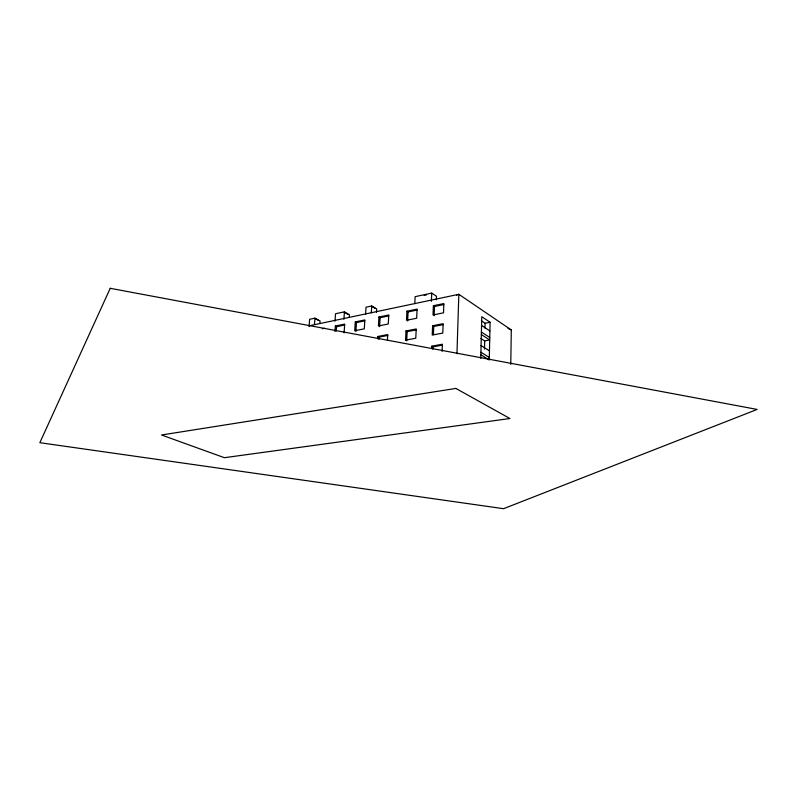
<?xml version="1.0" encoding="UTF-8"?>
<svg xmlns="http://www.w3.org/2000/svg" width="797" height="797" viewBox="0 0 797 797"><rect width="100%" height="100%" fill="white"/><g stroke="black" fill="none" stroke-linecap="round" stroke-linejoin="round"><path stroke-width="1.2" d="M510.767 364.398L511.305 329.958L458.833 294.302L309.375 325.774M480.76 358.311L481.777 316.708L490.095 322.287L489.268 360.005L480.84 354.795M484.486 349.036L484.676 340.897L480.95 338.506M484.974 328.185L485.094 323.253L481.388 320.783M456.95 353.748L458.833 294.302L456.621 295.109M442.126 351.347L442.385 344.224L431.795 346.177L431.705 348.538M432.602 325.754L432.233 335.079L442.793 333.066L443.132 323.692L432.602 325.754L433.737 326.461L443.092 324.638M433.379 305.729L433.02 314.945L443.521 312.822L443.859 303.557L433.379 305.729L434.514 306.466L443.819 304.544M432.851 349.216L432.95 346.864L431.795 346.177M433.419 334.61L433.737 326.461M434.156 315.662L434.514 306.466M436.357 299.772L436.497 296.245L431.715 293.107L415.127 296.663L414.809 303.697M431.386 301.376L431.715 293.107M405.553 340.16L405.992 330.964L416.203 328.962L415.795 338.207L405.553 340.16L406.719 340.837L407.147 331.652L405.992 330.964M406.918 311.209L406.49 320.304L416.672 318.242L417.08 309.106L406.918 311.209L408.074 311.926L417.1 310.063M407.646 321.002L408.074 311.926M387.432 340.239L387.731 334.541L377.848 336.483L377.718 338.745M376.483 312.354L376.672 308.937L371.721 305.978L366.022 307.194L365.614 314.048M378.924 317.017L378.426 325.973L388.278 323.981L388.757 314.974L378.924 317.017L380.099 317.704L388.836 315.901M378.904 339.412L379.023 337.151L377.848 336.483M379.601 326.65L380.099 317.704M371.322 312.852L371.721 305.978M355.283 321.908L354.725 330.755L364.309 328.822L364.837 319.926L355.283 321.908L356.468 322.586L364.827 320.862M355.92 331.422L356.468 322.586M349.275 317.186L349.435 314.715L344.404 311.836L335.517 313.739L335.009 321.151M343.915 319.288L344.404 311.836M344.105 332.897L344.683 324.1L335.348 326.043L334.969 331.512M336.254 331.074L336.553 326.7L335.348 326.043M319.886 323.383L320.065 320.952L314.954 318.152L309.625 319.298L309.067 326.611M314.496 324.259L314.954 318.152M424.173 295.378L426.534 294.87M322.347 328.733L324.628 328.254M336.553 326.7L344.712 325.017M379.023 337.151L387.81 335.437M407.147 331.652L416.223 329.888M485.094 323.253L490.095 322.287M432.95 346.864L442.355 345.131M484.676 340.897L489.707 339.98L481.338 334.571M507.968 328.344L511.305 329.958M315.373 318.68L318.87 320.593M344.553 312.434L348 314.407M372.089 306.536L375.487 308.559M480.91 352.234L489.328 357.474M481.069 345.559L489.468 350.859M481.408 332.04L489.766 337.48M481.567 325.445L489.906 330.944M110.225 288.305L39.85 442.694L503.574 508.695L757.15 409.429L110.225 288.305M455.844 388.428L161.512 434.993L224.395 457.697L509.921 418.525L455.844 388.428"/></g></svg>
